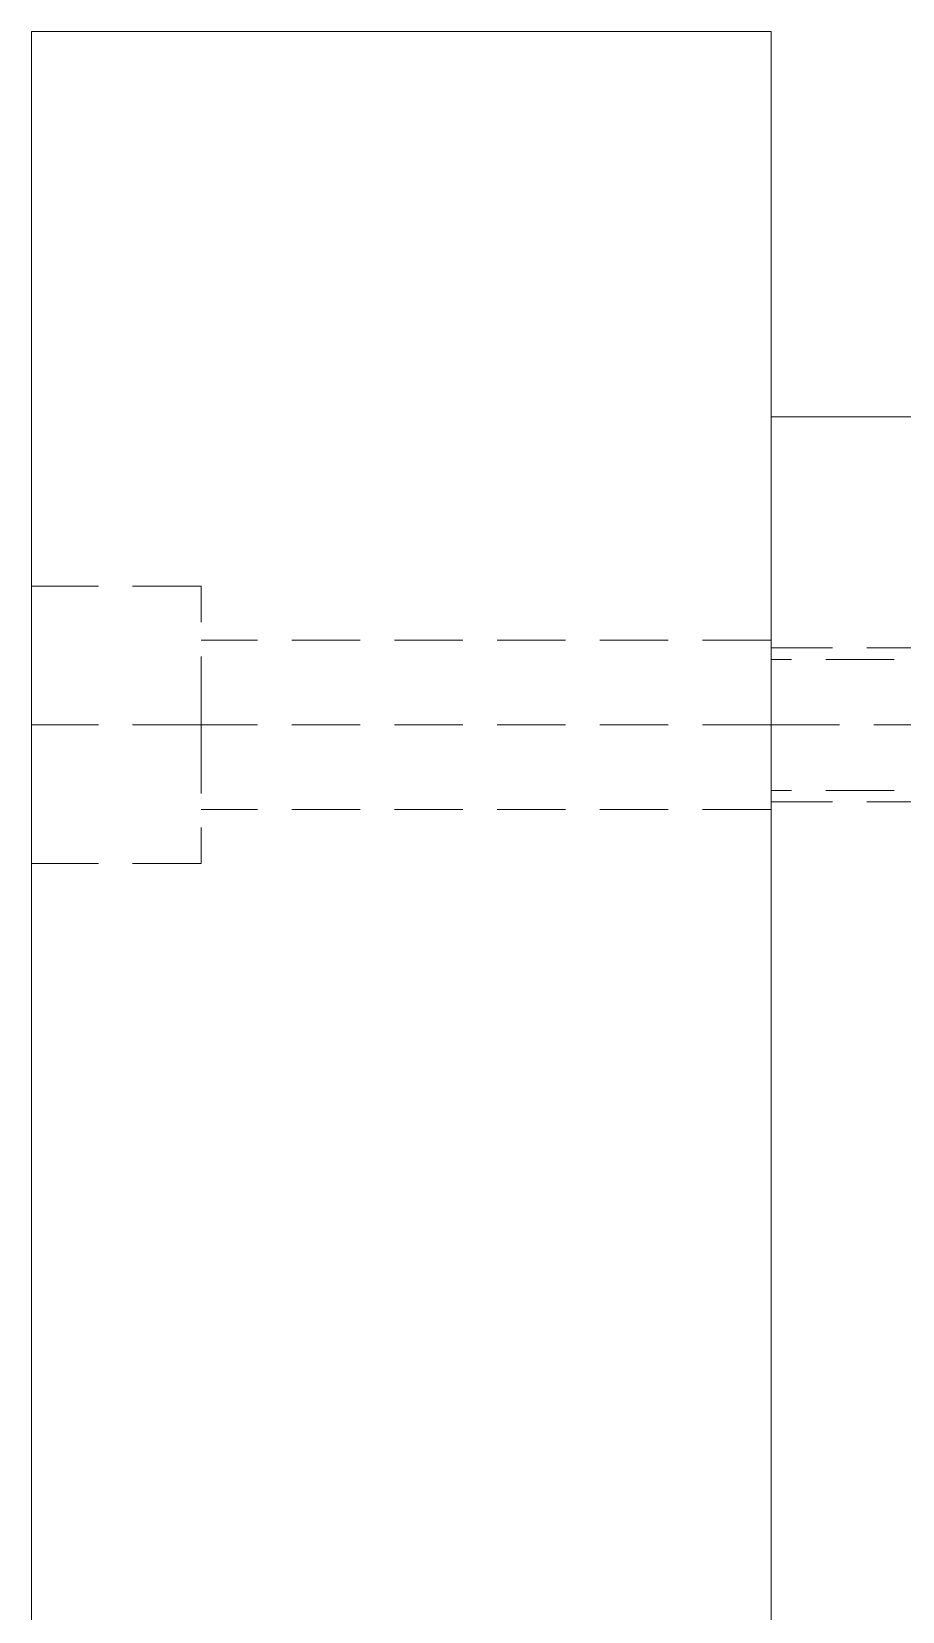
# Model space of a CAD drawing. Header units: millimetres. Extents: x -4200 to 3581, y -7493 to -4075.
# Drawn here: x 223.8 to 280.3, y -4638.8 to -4536.3 of the extents above; entities that cross this region are included whole.
import ezdxf

# ---------------------------------------------------------------- set-up
doc = ezdxf.new("R2010")
doc.units = ezdxf.units.MM
doc.header["$LTSCALE"] = 0.7
doc.linetypes.add('HIDDEN', pattern=[9.525, 6.35, -3.175])
doc.layers.add('txt', color=20, linetype='Continuous')

# ---------------------------------------------------------------- blocks, each defined once
blk = doc.blocks.new('A$C55b2053a')
at = {"color": 6, "linetype": 'Continuous', "lineweight": 0, "extrusion": (2.22045e-16, 1, -2.22045e-16)}
for p, q in [((2691.45, 152.96), (3071.45, 152.96)), ((3071.45, 104.96), (3071.45, 152.96)), ((2691.45, 104.96), (3071.45, 104.96)), ((3046.45, 39.96), (3046.45, 104.96))]:
    blk.add_line(p, q, dxfattribs=at)
at = {"color": 3, "linetype": 'HIDDEN', "lineweight": 0, "extrusion": (2.22045e-16, 1, -2.22045e-16)}
for p, q in [((3017.45, 141.96), (3017.45, 152.96)), ((3026.45, 141.96), (3026.45, 152.96)), ((3035.45, 141.96), (3035.45, 152.96)), ((3026.45, 141.96), (3017.45, 141.96)), ((3020.95, 104.96), (3020.95, 141.96)), ((3026.45, 141.96), (3035.45, 141.96)), ((3026.45, 104.96), (3026.45, 141.96)), ((3031.95, 104.96), (3031.95, 141.96)), ((3021.45, 80.96), (3021.45, 104.96)), ((3022.2, 76.96), (3022.2, 104.96)), ((3026.45, 104.96), (3026.45, 80.96)), ((3030.7, 76.96), (3030.7, 104.96)), ((3031.45, 80.96), (3031.45, 104.96))]:
    blk.add_line(p, q, dxfattribs=at)

msp = doc.modelspace()

# ---------------------------------------------------------------- block references
at = {"layer": 'txt', "rotation": 90}
msp.add_blockref('A$C55b2053a', (376.73, -7607.7), dxfattribs=at)

doc.saveas('drawing.dxf')
